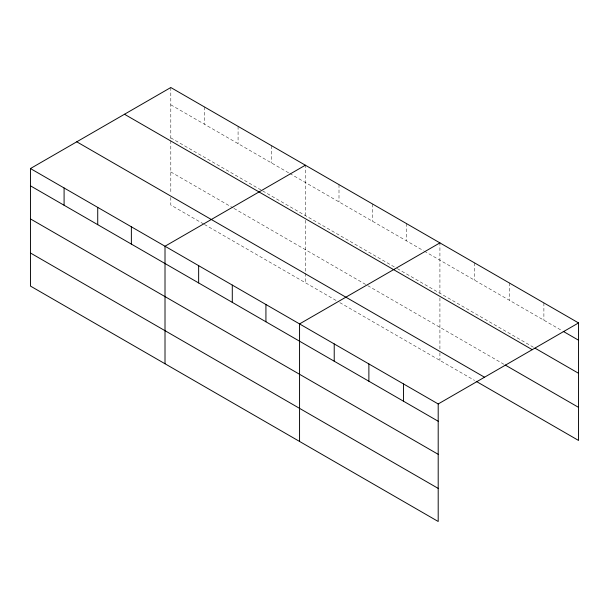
<?xml version="1.0" encoding="UTF-8"?>
<svg xmlns="http://www.w3.org/2000/svg" width="609" height="609" viewBox="0 0 609 609"><rect width="100%" height="100%" fill="white"/><g stroke="black" fill="none" stroke-linecap="round" stroke-linejoin="round"><path stroke-width="0.46" stroke-dasharray="3.04 2.28" d="M305.36 215.563L305.36 165.206M439.919 293.249L439.919 242.892M170.802 104.801L288.948 173.009M289.77 173.489L423.506 250.695M424.328 251.174L562.427 330.9M170.802 137.878L261.878 190.457M262.692 190.929L396.429 268.143M397.251 268.615L533.415 347.229M170.802 171.959L233.156 207.958M233.978 208.43L366.892 285.172M367.714 285.644L504.397 364.555M203.619 223.983L170.802 205.035L170.802 197.476M204.441 224.462L338.178 301.668M339.822 302.62L474.571 380.419M543.89 302.917L543.89 320.197M509.231 282.911L509.231 300.191M474.571 262.898L474.571 280.178M439.919 297.984L439.919 349.071M439.919 352.847L439.919 360.406M406.279 223.473L406.279 240.753M372.639 204.045L372.639 221.326M339 184.626L339 201.906M305.36 220.298L305.36 272.33M305.36 273.274L305.36 282.721M271.721 145.787L271.721 163.067M238.081 126.36L238.081 143.64M204.441 106.94L204.441 124.221M170.802 87.521L170.802 139.773M170.802 140.717L170.802 193.7"/><path stroke-width="0.91" d="M438.198 454.322L438.198 403.965L30.45 168.548L30.45 286.07L438.198 521.479L438.198 454.322L30.45 218.913M476.185 381.348L578.55 440.452L578.55 322.93L170.802 87.521L30.45 168.548M305.36 165.206L165.009 246.234L165.009 363.756M439.919 242.892L299.559 323.919L299.559 441.441M438.198 403.965L578.55 322.93M563.234 331.372L578.55 340.21M535.022 348.158L578.55 373.287M124.487 114.256L532.236 349.673M505.204 365.027L578.55 407.368M76.764 141.813L484.513 377.222M30.45 185.829L438.198 421.245M30.45 252.994L438.198 488.403M403.539 383.952L403.539 401.232M368.879 363.938L368.879 381.226M334.219 343.933L334.219 361.213M265.927 304.5L265.927 321.78M232.288 285.081L232.288 302.361M198.648 265.661L198.648 282.941M131.369 226.814L131.369 244.095M97.729 207.395L97.729 224.675M64.09 187.975L64.09 205.256"/></g></svg>
